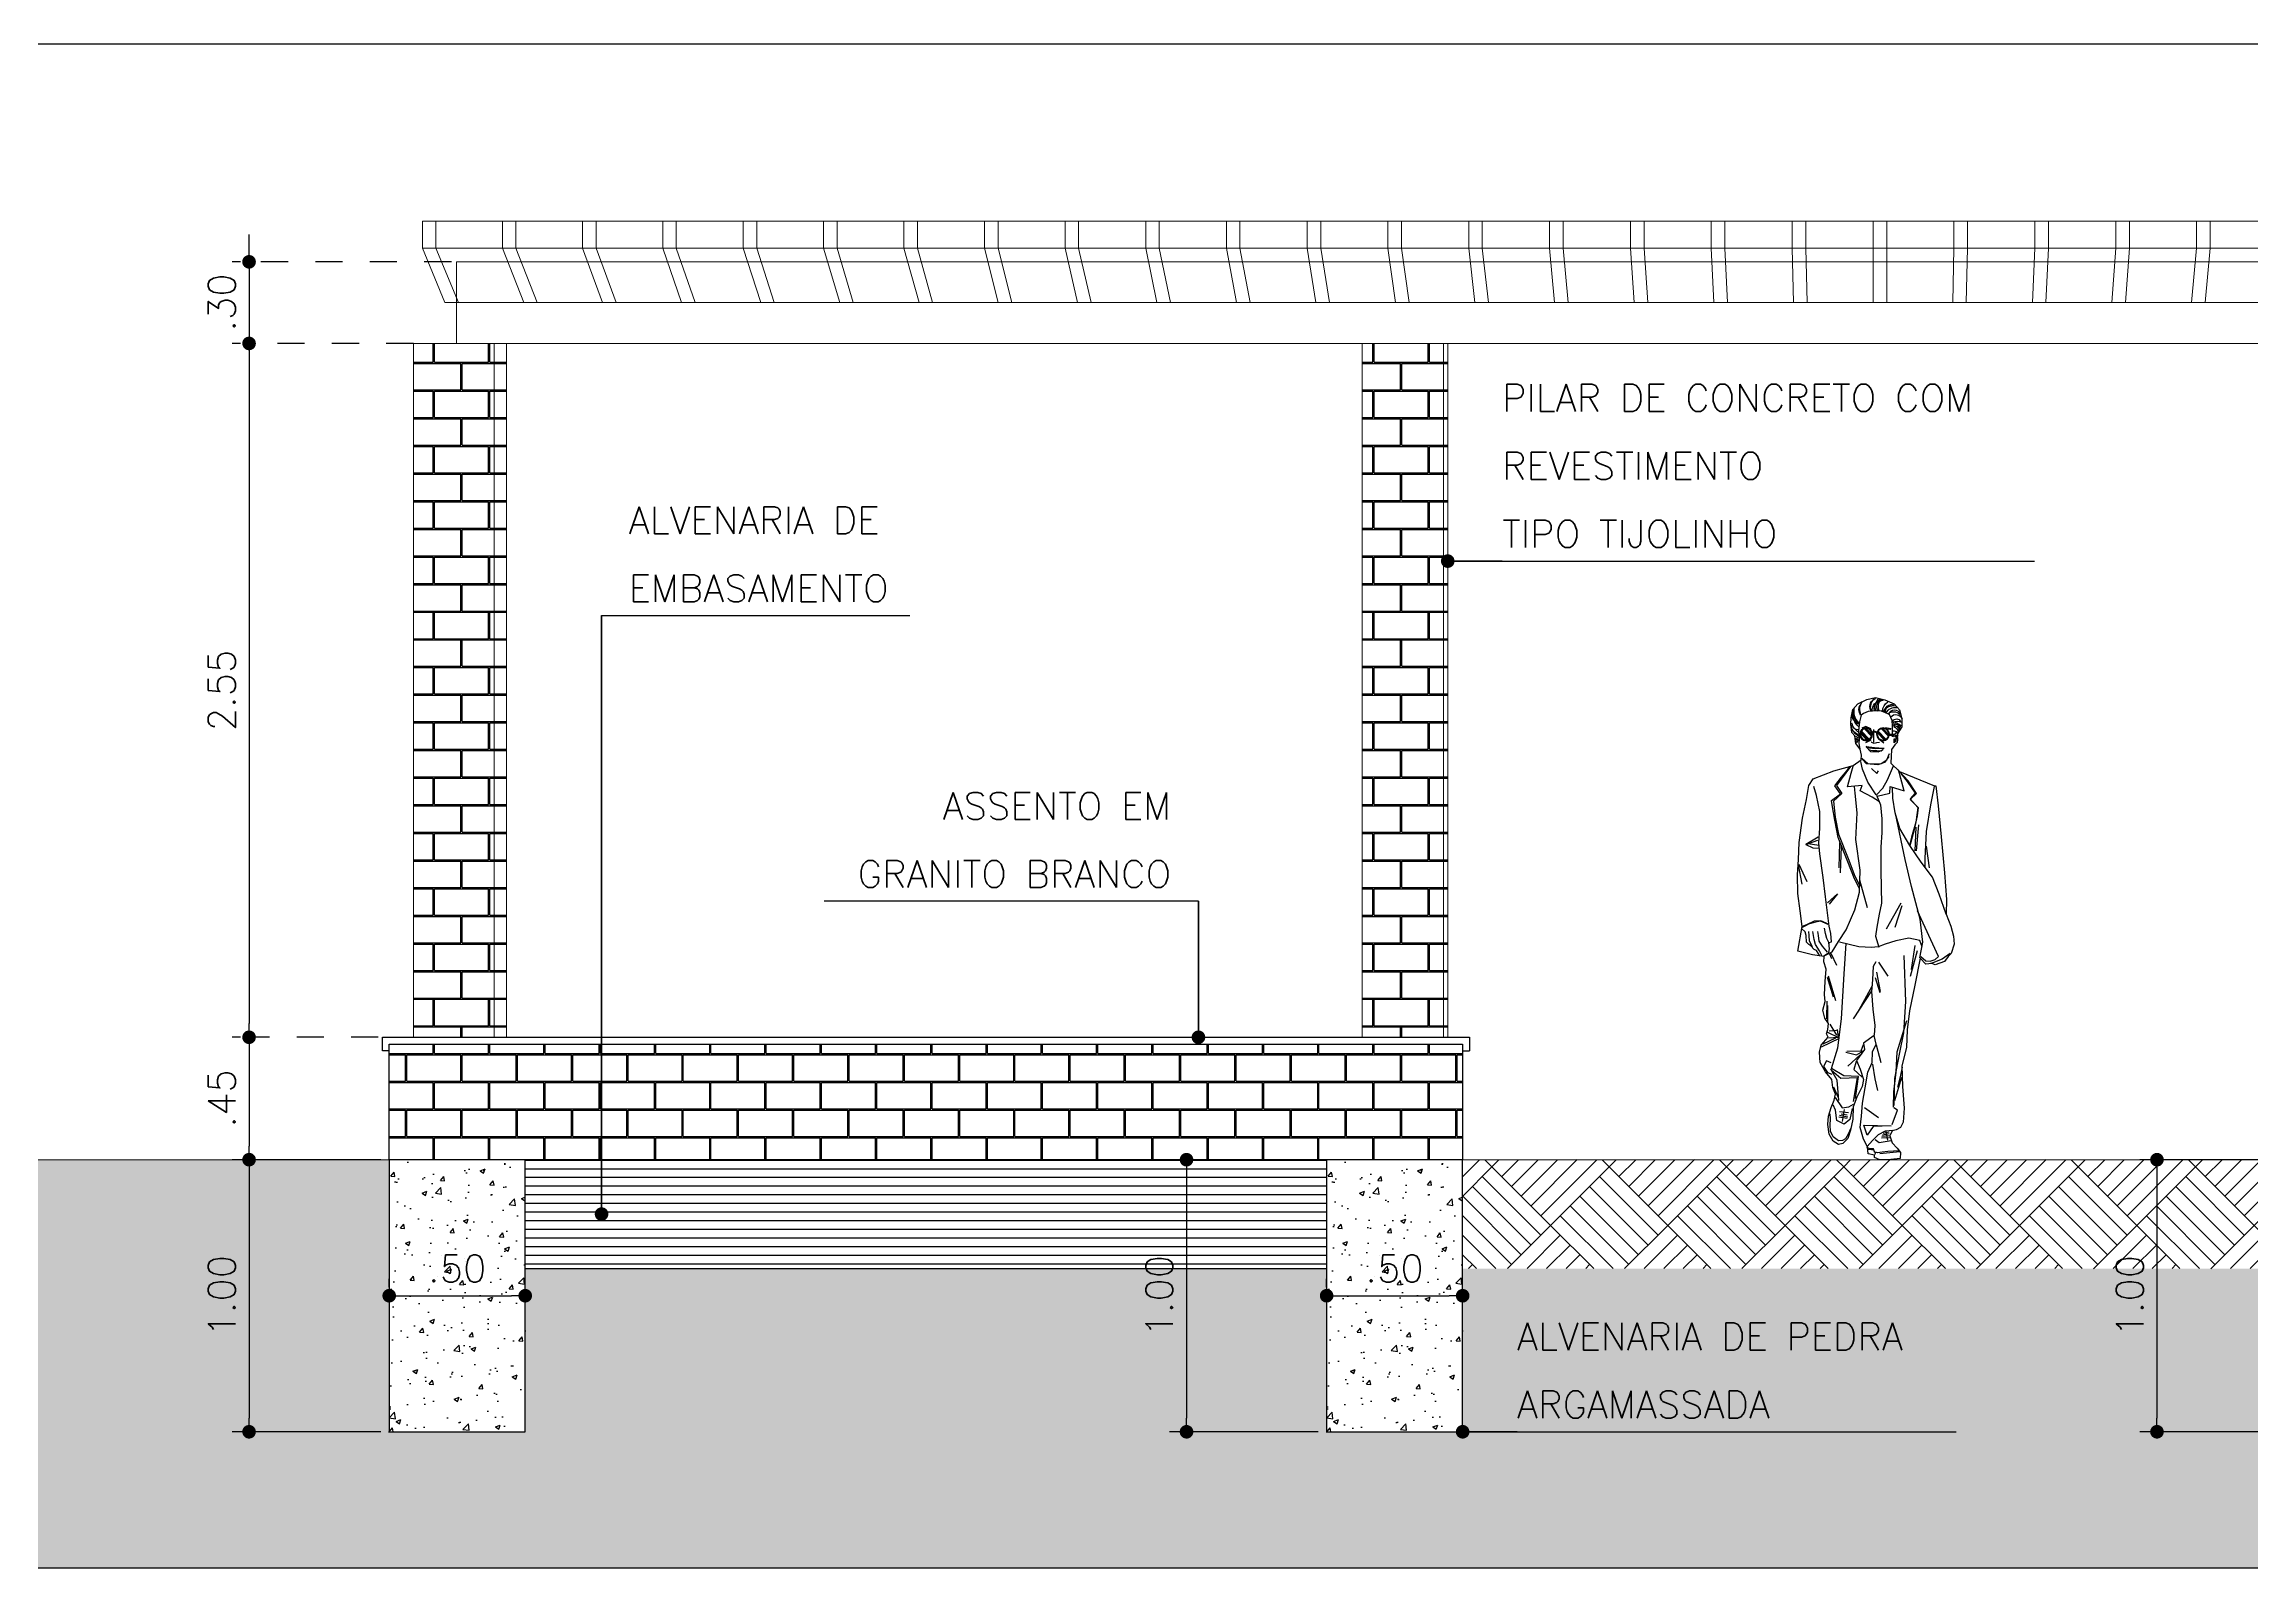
# Model space of a CAD drawing. Extents: x 387222 to 388513, y 9633222 to 9634061.
# Drawn here: x 387640.87 to 387648.98, y 9633426.75 to 9633432.35 of the extents above; entities that cross this region are included whole.
import ezdxf

# ---------------------------------------------------------------- set-up
doc = ezdxf.new("R2010")
doc.units = 0
doc.header["$LTSCALE"] = 0.049213
doc.header["$PDSIZE"] = -2.5
doc.linetypes.add('ACAD_PROJEÇÃO', pattern=[0.2, 0.1, -0.1])
doc.layers.get('Defpoints').update_dxf_attribs({"color": 8})
for name, color, linetype in [('AI-Cotas', 12, 'Continuous'), ('ARQ_VISTA01', 7, 'Continuous'), ('BANCO', 2, 'Continuous'), ('HACH', 8, 'Continuous'), ('HATCH CINZA SÓLIDO', 9, 'Continuous'), ('PROJEÇÃO', 8, 'ACAD_PROJEÇÃO')]:
    doc.layers.add(name, color=color, linetype=linetype)
for name, color, linetype, lineweight in [('PERGOLA', 2, 'Continuous', 13), ('PILAR', 4, 'Continuous', 13), ('VIGA', 6, 'Continuous', 13)]:
    doc.layers.add(name, color=color, linetype=linetype, lineweight=lineweight)
doc.styles.add('RS50', font='romans.shx', dxfattribs={"height": 0.1})
doc.dimstyles.new('Cota 50', dxfattribs={"dimscale": 0.05, "dimtxt": 0.1, "dimasz": 1, "dimexe": 1.25, "dimexo": 0.625, "dimgap": 1, "dimtad": 1, "dimzin": 4, "dimdsep": 46, "dimtxsty": 'RS50', "dimblk": 'DOT', "dimcen": 0.1, "dimclrd": 12, "dimclre": 12, "dimclrt": 2, "dimadec": 0, "dimazin": 0, "dimtfac": 1, "dimtix": 1, "dimtmove": 0, "dimatfit": 3, "dimldrblk": 'DOT', "dimfxl": 1.25, "dimarcsym": 0})
pattern_1 = [(135, (0, 0), (-0.431052293811, 3e-17), [0.3048, -0.3048]), (135, (0.03592, 0.03592), (-0.431052293811, 3e-17), [0.3048, -0.3048]), (135, (0.07184, 0.07184), (-0.431052293811, 3e-17), [0.3048, -0.3048]), (135, (0.10776, 0.10776), (-0.431052293811, 3e-17), [0.3048, -0.3048]), (135, (0.14368, 0.14368), (-0.431052293811, 3e-17), [0.3048, -0.3048]), (135, (0.1796, 0.1796), (-0.431052293811, 3e-17), [0.3048, -0.3048]), (135, (0.21553, 0.21553), (-0.431052293811, 3e-17), [0.3048, -0.3048]), (45, (-0.21553, 0.21553), (0.431052293811, -3e-17), [0.3048, -0.3048]), (45, (-0.25145, 0.25145), (0.431052293811, -3e-17), [0.3048, -0.3048]), (45, (-0.28737, 0.28737), (0.431052293811, -3e-17), [0.3048, -0.3048]), (45, (-0.3233, 0.3233), (0.431052293811, -3e-17), [0.3048, -0.3048]), (45, (-0.3592, 0.3592), (0.431052293811, -3e-17), [0.3048, -0.3048]), (45, (-0.39513, 0.39513), (0.431052293811, -3e-17), [0.3048, -0.3048]), (45, (-0.43105, 0.43105), (0.431052293811, -3e-17), [0.3048, -0.3048])]

# ---------------------------------------------------------------- blocks, each defined once
blk = doc.blocks.new('_Dot')
at = {"color": 0, "linetype": 'ByBlock', "lineweight": -2}
blk.add_line((-0.5, 0), (-1, 0), dxfattribs=at)
at = {"color": 0, "linetype": 'ByBlock', "const_width": 0.5}
blk.add_lwpolyline([(-0.25, 0, 1), (0.25, 0, 1)], format="xyb", close=True, dxfattribs=at)
blk = doc.blocks.new('A$C59870989')
for p, q in [((0.02194, 0.15622), (0.02358, 0.15626)), ((0.02198, 0.15592), (0.02375, 0.15592)), ((0.02399, 0.15616), (0.02619, 0.15848)), ((0.02404, 0.15583), (0.02652, 0.15844)), ((0.02409, 0.15566), (0.02669, 0.1584)), ((0.02504, 0.1545), (0.0279, 0.15751)), ((0.02529, 0.15437), (0.02804, 0.15726)), ((0.02551, 0.1543), (0.02813, 0.15705)), ((0.02568, 0.15426), (0.02818, 0.15688)), ((0.03018, 0.15623), (0.03232, 0.15848)), ((0.0302, 0.156), (0.03255, 0.15846)), ((0.03029, 0.15566), (0.03289, 0.1584)), ((0.03119, 0.15453), (0.03407, 0.15755)), ((0.03143, 0.1544), (0.03421, 0.15731)), ((0.03171, 0.1543), (0.03432, 0.15705)), ((0.03202, 0.15423), (0.03441, 0.15674)), ((0.02708, 0.13048), (0.02649, 0.12523)), ((0.02856, 0.13401), (0.02708, 0.13048)), ((0.02649, 0.12523), (0.02653, 0.1202)), ((0.02653, 0.1202), (0.02687, 0.11485)), ((0.02687, 0.11485), (0.02696, 0.10653)), ((0.02696, 0.10653), (0.02679, 0.09984)), ((0.02679, 0.09984), (0.02671, 0.09429)), ((0.02671, 0.09429), (0.02753, 0.09024)), ((0.02753, 0.09024), (0.02835, 0.08551)), ((0.02883, 0.08216), (0.02762, 0.07815)), ((0.02835, 0.08551), (0.02883, 0.08216))]:
    blk.add_line(p, q)
blk.add_lwpolyline([(0.02318, 0.1457), (0.02007, 0.14265), (0.00714, 0.13735), (0.00669, 0.13739), (0.00583, 0.13002), (0.00469, 0.11867), (0.00348, 0.10538), (0.00282, 0.09568), (0.00292, 0.0903), (0.00121, 0.08581), (0.00017, 0.08221), (0, 0.07926), (0.00109, 0.07573), (0.00213, 0.0747), (0.00356, 0.07282), (0.00692, 0.07165), (0.00815, 0.07209), (0.01032, 0.07182), (0.01241, 0.07401), (0.01439, 0.06417), (0.01633, 0.05467), (0.01725, 0.04778), (0.01752, 0.04118), (0.01916, 0.03449), (0.01899, 0.02695), (0.01833, 0.01899), (0.01874, 0.01385), (0.01969, 0.01179), (0.02127, 0.01101), (0.02281, 0.01056), (0.02356, 0.00875), (0.02274, 0.00624), (0.02092, 0.00422), (0.01965, 0.00268), (0.01982, 0.00042), (0.02325, 0.00007), (0.02726, 0), (0.02921, 0.00079), (0.02921, 0.00161), (0.03154, 0.00216), (0.03182, 0.00473), (0.03326, 0.00757), (0.0345, 0.01185), (0.03405, 0.01604), (0.03364, 0.0208), (0.03262, 0.02642), (0.03166, 0.03215), (0.03009, 0.03567), (0.02996, 0.03962), (0.02869, 0.04246), (0.02931, 0.04562), (0.03332, 0.04277), (0.03295, 0.04051), (0.03585, 0.03643), (0.03452, 0.03324), (0.03328, 0.02944), (0.03382, 0.02691), (0.03577, 0.02296), (0.03704, 0.01946), (0.0372, 0.01487), (0.03806, 0.01083), (0.03906, 0.0078), (0.04093, 0.00598), (0.04245, 0.00558), (0.04444, 0.00684), (0.04595, 0.00937), (0.04636, 0.01291), (0.04612, 0.01606), (0.04513, 0.01922), (0.04404, 0.02193), (0.04352, 0.02409), (0.04455, 0.02652), (0.04497, 0.02947), (0.04723, 0.03231), (0.04925, 0.03577), (0.04943, 0.0395), (0.04888, 0.04211), (0.04631, 0.04506), (0.04683, 0.04622), (0.04639, 0.04787), (0.04611, 0.05003), (0.04748, 0.05202), (0.04821, 0.055), (0.04735, 0.05811), (0.04766, 0.06075), (0.04742, 0.06545), (0.04706, 0.07001), (0.04781, 0.07271), (0.04774, 0.0747), (0.05206, 0.07532), (0.05744, 0.07661), (0.0558, 0.08566), (0.05656, 0.09142), (0.05739, 0.0978), (0.05756, 0.10465), (0.05713, 0.11031), (0.05692, 0.11662), (0.05569, 0.12552), (0.05429, 0.13238), (0.05344, 0.13748), (0.05177, 0.14002), (0.04423, 0.14294), (0.03703, 0.14487), (0.03419, 0.147), (0.03398, 0.14867), (0.03451, 0.15083), (0.03605, 0.15299), (0.03649, 0.15584), (0.03755, 0.15696), (0.03794, 0.16002), (0.0378, 0.16245), (0.03726, 0.16547), (0.03537, 0.16759), (0.03212, 0.16911), (0.02888, 0.16987), (0.02546, 0.169), (0.02204, 0.16757), (0.02005, 0.16537), (0.01915, 0.16209), (0.01919, 0.15911), (0.02038, 0.15712), (0.02086, 0.15605), (0.02076, 0.15441), (0.02093, 0.15331), (0.02182, 0.15252), (0.02302, 0.15077)], close=True)
for points in [[(0.02052, 0.15557), (0.02096, 0.15691), (0.02145, 0.15691), (0.02268, 0.15547), (0.02265, 0.15766), (0.02258, 0.15942), (0.02271, 0.1614), (0.02378, 0.16359), (0.02673, 0.16486), (0.02838, 0.16492), (0.03156, 0.16472), (0.03331, 0.16397), (0.03416, 0.16334), (0.03481, 0.16098), (0.03509, 0.15762), (0.03491, 0.15457), (0.03498, 0.15292), (0.03461, 0.15103)], [(0.02177, 0.15533), (0.02122, 0.15609), (0.02122, 0.15521), (0.02135, 0.15381), (0.02198, 0.15318), (0.02198, 0.1547), (0.02156, 0.1547), (0.02169, 0.15403), (0.0219, 0.1539)], [(0.02519, 0.15882), (0.02329, 0.15849), (0.02346, 0.15799)], [(0.02436, 0.15834), (0.02351, 0.15818)], [(0.02721, 0.15432), (0.02586, 0.15322)], [(0.02943, 0.15341), (0.0295, 0.15807)], [(0.0305, 0.1579), (0.03062, 0.15837), (0.03239, 0.15917), (0.03387, 0.15862)], [(0.03335, 0.15861), (0.03379, 0.15858)], [(0.03623, 0.15567), (0.03513, 0.15508)], [(0.03551, 0.1544), (0.03619, 0.15398), (0.03589, 0.15495), (0.03522, 0.15428), (0.03568, 0.15327), (0.0361, 0.15386)], [(0.03395, 0.14758), (0.03172, 0.14566), (0.02901, 0.14545), (0.02675, 0.14563), (0.02469, 0.147), (0.0237, 0.14933)], [(0.024, 0.14817), (0.02561, 0.14593), (0.02801, 0.14517), (0.03223, 0.14555), (0.03383, 0.14715)], [(0.02569, 0.15112), (0.02675, 0.15108), (0.02792, 0.15108), (0.02884, 0.15105), (0.02998, 0.15108), (0.031, 0.15129), (0.03228, 0.15187), (0.03121, 0.15063), (0.02991, 0.15042), (0.0284, 0.15035), (0.02685, 0.15033), (0.0261, 0.15088)], [(0.0259, 0.15116), (0.02919, 0.15141), (0.03235, 0.15171), (0.03071, 0.15006), (0.02784, 0.14989), (0.0262, 0.15065)], [(0.02744, 0.15331), (0.0285, 0.15317), (0.0294, 0.15292), (0.03018, 0.15334), (0.03039, 0.15355)], [(0.02863, 0.13415), (0.03174, 0.1387), (0.03368, 0.14353), (0.03422, 0.14634)], [(0.03062, 0.15419), (0.03252, 0.15322)], [(0.01613, 0.11544), (0.0146, 0.12134), (0.01347, 0.12638), (0.01303, 0.12936), (0.01615, 0.13234), (0.01382, 0.13453), (0.0169, 0.1392), (0.02007, 0.14262)], [(0.01954, 0.14193), (0.01726, 0.13898), (0.01431, 0.13467), (0.01616, 0.13265), (0.01334, 0.12945), (0.01401, 0.12405), (0.01562, 0.11857), (0.01629, 0.116)], [(0.02822, 0.13367), (0.02366, 0.13476), (0.02349, 0.13713), (0.01831, 0.13556), (0.02047, 0.14323)], [(0.02856, 0.13405), (0.02623, 0.13651), (0.02452, 0.13956), (0.02224, 0.14477)], [(0.02742, 0.13148), (0.03016, 0.13325), (0.03452, 0.13551), (0.03377, 0.13747), (0.03915, 0.13702), (0.03785, 0.14205), (0.03703, 0.14462)], [(0.03033, 0.14374), (0.02843, 0.14197), (0.02776, 0.1429)], [(0.03804, 0.14446), (0.04327, 0.1375), (0.04125, 0.13455), (0.04437, 0.13172), (0.04369, 0.12595), (0.04247, 0.11962), (0.03897, 0.11064), (0.03644, 0.10419), (0.03467, 0.1007)], [(0.03474, 0.09973), (0.03659, 0.10323), (0.03906, 0.10953), (0.04266, 0.11837), (0.04387, 0.12475), (0.0447, 0.12965), (0.045, 0.13201), (0.04179, 0.13445), (0.04388, 0.13743), (0.04139, 0.14054), (0.03933, 0.14309), (0.03844, 0.14445)], [(0.00292, 0.0903), (0.0055, 0.0976), (0.00787, 0.10383), (0.01212, 0.10938), (0.01624, 0.11551), (0.01998, 0.12174), (0.02163, 0.12751), (0.02256, 0.13285), (0.02267, 0.13689)], [(0.00731, 0.13722), (0.0086, 0.13043), (0.01031, 0.12063), (0.01079, 0.11069), (0.01068, 0.10743)], [(0.04805, 0.07477), (0.04476, 0.07645), (0.04246, 0.08019), (0.0396, 0.08451), (0.03644, 0.09178), (0.03474, 0.09833), (0.03447, 0.10642), (0.03609, 0.1177), (0.03561, 0.12753), (0.0363, 0.13472), (0.03661, 0.13722)], [(0.04781, 0.07487), (0.04682, 0.0757), (0.04603, 0.07611), (0.04573, 0.07744), (0.04603, 0.07977), (0.04508, 0.08008), (0.04535, 0.08314), (0.04596, 0.08578), (0.04725, 0.09664), (0.04814, 0.10373), (0.04931, 0.1124), (0.04969, 0.11648), (0.04931, 0.12189), (0.04929, 0.12797), (0.05056, 0.13386), (0.05159, 0.13718)], [(0.01261, 0.07418), (0.01145, 0.08001), (0.01245, 0.08844), (0.01568, 0.10043), (0.01799, 0.1103), (0.02152, 0.12719)], [(0.01309, 0.12308), (0.01389, 0.11355)], [(0.01401, 0.1222), (0.01443, 0.11347)], [(0.01022, 0.1152), (0.00912, 0.10731)], [(0.0415, 0.11507), (0.04188, 0.10542)], [(0.04205, 0.11655), (0.04234, 0.10727)], [(0.04993, 0.11857), (0.05453, 0.11587), (0.05196, 0.11465), (0.04964, 0.11452)], [(0.04966, 0.11552), (0.05364, 0.11614), (0.05449, 0.11589), (0.05007, 0.1174)], [(0.05398, 0.10213), (0.05697, 0.10854)], [(0.05578, 0.10129), (0.05713, 0.10839)], [(0.03185, 0.09251), (0.03464, 0.10271)], [(0.04652, 0.09441), (0.04285, 0.09766)], [(0.04286, 0.09767), (0.04591, 0.09396)], [(0.0122, 0.07466), (0.01032, 0.07312), (0.00874, 0.07298), (0.00695, 0.07354), (0.00572, 0.07463), (0.01341, 0.09141)], [(0.0192, 0.09332), (0.02177, 0.08531)], [(0.02482, 0.08487), (0.01948, 0.09436)], [(0.01166, 0.07826), (0.01258, 0.08052), (0.01666, 0.08148), (0.02139, 0.08048), (0.02536, 0.07918), (0.0279, 0.07828), (0.0304, 0.07804), (0.03499, 0.07827), (0.0386, 0.0791), (0.04212, 0.07995)], [(0.04579, 0.0793), (0.04678, 0.08125), (0.04731, 0.08314), (0.04765, 0.08512)], [(0.04597, 0.08649), (0.04892, 0.08784), (0.05145, 0.08771), (0.05427, 0.08636), (0.05588, 0.08569)], [(0.04631, 0.08646), (0.04906, 0.08765), (0.05093, 0.08735), (0.05347, 0.08659), (0.05467, 0.08597), (0.05583, 0.08536)], [(0.04654, 0.07632), (0.04833, 0.07854), (0.04956, 0.08032), (0.04988, 0.08234), (0.05011, 0.08382)], [(0.04857, 0.07508), (0.04949, 0.07679), (0.0509, 0.07906), (0.05148, 0.08097), (0.05186, 0.08388)], [(0.04932, 0.07494), (0.05056, 0.07683), (0.05145, 0.07727), (0.05268, 0.07857), (0.05333, 0.07915), (0.05429, 0.08001), (0.05436, 0.08245), (0.05478, 0.08378), (0.05607, 0.08495)], [(0.05209, 0.07819), (0.05316, 0.08035), (0.05326, 0.08238), (0.0534, 0.08385)], [(0.00143, 0.0758), (0.00431, 0.07371), (0.00785, 0.0723), (0.00863, 0.07206)], [(0.01351, 0.07671), (0.01608, 0.06731)], [(0.01566, 0.06992), (0.01433, 0.07867)], [(0.02207, 0.01992), (0.02173, 0.0299), (0.01999, 0.03942), (0.01848, 0.04662), (0.01778, 0.05818), (0.01833, 0.0751)], [(0.03626, 0.02255), (0.03517, 0.03057), (0.04048, 0.03081), (0.04507, 0.0335), (0.04275, 0.04116), (0.04142, 0.05178), (0.04037, 0.06826), (0.03972, 0.07941)], [(0.04529, 0.07591), (0.04327, 0.07148)], [(0.04496, 0.07388), (0.04572, 0.07553)], [(0.0278, 0.07266), (0.0243, 0.06743)], [(0.02847, 0.06891), (0.02712, 0.06178)], [(0.02713, 0.06135), (0.02892, 0.06683)], [(0.02928, 0.04576), (0.02901, 0.04929), (0.02976, 0.05528), (0.03022, 0.06183), (0.02988, 0.06615), (0.02957, 0.07112), (0.02861, 0.07287)], [(0.04622, 0.06756), (0.04352, 0.05854)], [(0.04434, 0.05976), (0.04653, 0.06692)], [(0.03553, 0.05401), (0.02998, 0.06399)], [(0.03033, 0.06204), (0.03707, 0.05179)], [(0.04677, 0.05179), (0.04664, 0.05829)], [(0.02224, 0.0193), (0.02214, 0.02489), (0.02128, 0.03216), (0.02092, 0.0396), (0.01736, 0.05118)], [(0.04567, 0.04977), (0.04327, 0.04576)], [(0.04646, 0.0503), (0.04639, 0.05668)], [(0.02869, 0.04219), (0.02688, 0.03575)], [(0.03339, 0.04216), (0.03424, 0.03986)], [(0.04867, 0.04142), (0.04205, 0.04467), (0.04664, 0.04682)], [(0.04614, 0.04478), (0.04244, 0.04499), (0.04285, 0.04787)], [(0.04597, 0.04735), (0.04316, 0.04756)], [(0.04813, 0.04262), (0.04347, 0.04482)], [(0.0207, 0.0266), (0.01974, 0.03048), (0.01892, 0.03398)], [(0.02992, 0.03506), (0.02916, 0.02975), (0.0282, 0.02543)], [(0.03977, 0.03957), (0.03585, 0.0386), (0.03332, 0.03995)], [(0.0336, 0.03993), (0.03945, 0.03981)], [(0.03599, 0.03608), (0.03688, 0.03321), (0.03376, 0.03033)], [(0.0345, 0.0386), (0.0391, 0.03442)], [(0.03695, 0.02135), (0.03547, 0.03012), (0.04167, 0.02987), (0.045, 0.03282)], [(0.04232, 0.02172), (0.04301, 0.02923), (0.04534, 0.03333)], [(0.04514, 0.03563), (0.04692, 0.03628), (0.04795, 0.03425), (0.04647, 0.03204), (0.04487, 0.03139)], [(0.01928, 0.03025), (0.02185, 0.02165)], [(0.0426, 0.023), (0.0442, 0.02662)], [(0.02278, 0.01288), (0.02076, 0.01815), (0.02211, 0.01908)], [(0.0329, 0.0192), (0.0278, 0.01545)], [(0.04366, 0.02281), (0.04112, 0.01912), (0.03865, 0.01946), (0.03694, 0.02036)], [(0.0375, 0.01883), (0.0383, 0.01478), (0.04045, 0.01301), (0.04314, 0.01436), (0.04352, 0.01815), (0.04449, 0.02017)], [(0.03789, 0.01158), (0.03889, 0.00942), (0.03994, 0.00767), (0.04104, 0.00705), (0.04245, 0.00688), (0.04444, 0.00835), (0.04539, 0.01044), (0.0455, 0.01264), (0.04547, 0.01497), (0.04557, 0.01681)], [(0.0388, 0.01718), (0.04205, 0.0176)], [(0.0391, 0.01558), (0.04217, 0.01625)], [(0.03935, 0.01638), (0.0415, 0.01668)], [(0.04098, 0.01408), (0.04023, 0.0184)], [(0.03195, 0.0049), (0.02994, 0.00706), (0.02774, 0.00926), (0.02524, 0.01062), (0.02264, 0.0108)], [(0.03315, 0.01275), (0.02308, 0.0125), (0.02978, 0.01221), (0.03197, 0.009), (0.03315, 0.01263)], [(0.02388, 0.01006), (0.02603, 0.00968)], [(0.02388, 0.00951), (0.02628, 0.009)], [(0.02388, 0.00871), (0.02658, 0.00858)], [(0.02439, 0.00723), (0.025, 0.01032)], [(0.0393, 0.0151), (0.04235, 0.01565)], [(0.01996, 0.00293), (0.02725, 0.00213)], [(0.02014, 0.0033), (0.02438, 0.00302), (0.0264, 0.00274), (0.02815, 0.0025), (0.02877, 0.00271), (0.02921, 0.00179)], [(0.02308, 0.00698), (0.0275, 0.00618), (0.02898, 0.00736)], [(0.02375, 0.00803), (0.0267, 0.00791)], [(0.02907, 0.00257), (0.02959, 0.00404), (0.03079, 0.00397), (0.03202, 0.00448)], [(0.0294, 0.00348), (0.03142, 0.00373)]]:
    blk.add_lwpolyline(points)
for centre, radius in [((0.02611, 0.15634), 0.00238), ((0.02611, 0.15634), 0.00213), ((0.03231, 0.15634), 0.00238), ((0.03231, 0.15634), 0.00213)]:
    blk.add_circle(centre, radius)
for centre, radius, start, end in [((0.02144, 0.16102), 0.00256, 43.78139, 157.73435), ((0.02183, 0.16322), 0.00214, 12.26488, 161.89373), ((0.02218, 0.16103), 0.00361, 52.35263, 129.78899), ((0.02162, 0.16253), 0.00372, 27.05081, 99.32771), ((0.02241, 0.16285), 0.00404, 27.69969, 102.6819), ((0.02288, 0.16452), 0.00273, 358.38645, 106.34356), ((0.02241, 0.16468), 0.00276, 347.81623, 85.69163), ((0.02191, 0.16456), 0.00443, 4.39875, 56.02436), ((0.02588, 0.16644), 0.00252, 319.73318, 84.67415), ((0.02405, 0.16651), 0.00378, 336.17554, 45.34058), ((0.02647, 0.16506), 0.00365, 358.88759, 84.94331), ((0.02533, 0.16585), 0.00399, 348.07915, 63.27489), ((0.02496, 0.1665), 0.00401, 339.77497, 42.39037), ((0.02801, 0.16673), 0.0029, 329.13052, 75.63013), ((0.0254, 0.16595), 0.00531, 349.54, 42.49116), ((0.02949, 0.16542), 0.00512, 337.12177, 36.29803), ((0.0316, 0.16542), 0.00338, 323.93034, 32.25132), ((0.03261, 0.16429), 0.00452, 298.26829, 19.94971), ((0.03334, 0.16404), 0.00433, 291.52883, 346.21316), ((0.0309, 0.16481), 0.00588, 314.34119, 13.76774), ((0.03073, 0.16393), 0.00649, 311.74779, 7.88026), ((0.02082, 0.15847), 0.00272, 54.46257, 122.35518), ((0.02095, 0.15815), 0.00205, 48.12239, 135.2972), ((0.02114, 0.16027), 0.00174, 32.12524, 151.10181), ((0.02272, 0.15777), 0.00326, 93.36643, 157.87005), ((0.0224, 0.15773), 0.00258, 90, 164.66588), ((0.02202, 0.15771), 0.00182, 80.53776, 173.9314), ((0.02304, 0.15677), 0.00255, 109.53649, 175.32582), ((0.02208, 0.15644), 0.0012, 70.34634, 153.25611), ((0.02927, 0.15643), 0.00103, 24.77534, 174.14913), ((0.02927, 0.15643), 0.000798, 24.77534, 174.14913), ((0.03241, 0.16168), 0.00526, 299.52576, 346.73394), ((0.03417, 0.15974), 0.00359, 284.19097, 336.01032), ((0.03201, 0.16082), 0.00602, 301.2928, 342.45632), ((0.03505, 0.16077), 0.00279, 273.52142, 339.58302)]:
    blk.add_arc(centre, radius, start, end)
blk = doc.blocks.new('*D258')
at = {"layer": 'AI-Cotas', "color": 12, "lineweight": -2, "transparency": 16777216}
for p, q in [((387641.6213, 9633431.6015), (387641.6213, 9633431.6515)), ((387641.59, 9633431.5515), (387641.5588, 9633431.5515)), ((387641.6213, 9633431.5515), (387641.6213, 9633431.2515)), ((387641.59, 9633431.2515), (387641.5588, 9633431.2515)), ((387641.6213, 9633431.2015), (387641.6213, 9633431.1515))]:
    blk.add_line(p, q, dxfattribs=at)
at = {"layer": 'Defpoints', "color": 0, "transparency": 16777216}
for p in [(387641.6213, 9633431.5515), (387641.6213, 9633431.2515), (387641.6213, 9633431.2515)]:
    blk.add_point(p, dxfattribs=at)
at = {"layer": 'AI-Cotas', "color": 12, "lineweight": -2, "transparency": 16777216, "xscale": 0.05, "yscale": 0.05, "zscale": 0.05}
for p, rotation in [((387641.6213, 9633431.5515), 270), ((387641.6213, 9633431.2515), 90)]:
    blk.add_blockref('_Dot', p, dxfattribs=dict(at, rotation=rotation))
at = {"layer": 'AI-Cotas', "color": 2, "transparency": 16777216, "insert": (387641.5213, 9633431.4015), "char_height": 0.1, "attachment_point": 5, "rotation": 90, "style": 'RS50'}
blk.add_mtext('.30', dxfattribs=at)
blk = doc.blocks.new('*D259')
at = {"layer": 'AI-Cotas', "color": 12, "lineweight": -2, "transparency": 16777216}
for p, q in [((387641.59, 9633431.2515), (387641.5588, 9633431.2515)), ((387641.6213, 9633431.2015), (387641.6213, 9633428.7515)), ((387641.59, 9633428.7015), (387641.5588, 9633428.7015))]:
    blk.add_line(p, q, dxfattribs=at)
at = {"layer": 'Defpoints', "color": 0, "transparency": 16777216}
for p in [(387641.6213, 9633431.2515), (387641.6213, 9633428.7015), (387641.6213, 9633428.7015)]:
    blk.add_point(p, dxfattribs=at)
at = {"layer": 'AI-Cotas', "color": 12, "lineweight": -2, "transparency": 16777216, "xscale": 0.05, "yscale": 0.05, "zscale": 0.05}
for p, rotation in [((387641.6213, 9633431.2515), 90), ((387641.6213, 9633428.7015), 270)]:
    blk.add_blockref('_Dot', p, dxfattribs=dict(at, rotation=rotation))
at = {"layer": 'AI-Cotas', "color": 2, "transparency": 16777216, "insert": (387641.5213, 9633429.9765), "char_height": 0.1, "attachment_point": 5, "rotation": 90, "style": 'RS50'}
blk.add_mtext('2.55', dxfattribs=at)
blk = doc.blocks.new('*D260')
at = {"layer": 'AI-Cotas', "color": 12, "lineweight": -2, "transparency": 16777216}
for p, q in [((387641.59, 9633428.7015), (387641.5588, 9633428.7015)), ((387641.6213, 9633428.6515), (387641.6213, 9633428.3015)), ((387641.59, 9633428.2515), (387641.5588, 9633428.2515))]:
    blk.add_line(p, q, dxfattribs=at)
at = {"layer": 'Defpoints', "color": 0, "transparency": 16777216}
for p in [(387641.6213, 9633428.7015), (387641.6213, 9633428.2515), (387641.6213, 9633428.2515)]:
    blk.add_point(p, dxfattribs=at)
at = {"layer": 'AI-Cotas', "color": 12, "lineweight": -2, "transparency": 16777216, "xscale": 0.05, "yscale": 0.05, "zscale": 0.05}
for p, rotation in [((387641.6213, 9633428.7015), 90), ((387641.6213, 9633428.2515), 270)]:
    blk.add_blockref('_Dot', p, dxfattribs=dict(at, rotation=rotation))
at = {"layer": 'AI-Cotas', "color": 2, "transparency": 16777216, "insert": (387641.5213, 9633428.4765), "char_height": 0.1, "attachment_point": 5, "rotation": 90, "style": 'RS50'}
blk.add_mtext('.45', dxfattribs=at)
blk = doc.blocks.new('*D629')
at = {"layer": 'AI-Cotas', "color": 12, "lineweight": -2, "transparency": 16777216}
for p, q in [((387642.1052, 9633428.2515), (387641.5588, 9633428.2515)), ((387641.6213, 9633428.2015), (387641.6213, 9633427.3015)), ((387642.1052, 9633427.2515), (387641.5588, 9633427.2515))]:
    blk.add_line(p, q, dxfattribs=at)
at = {"layer": 'Defpoints', "color": 0, "transparency": 16777216}
for p in [(387642.1364, 9633428.2515), (387641.6213, 9633427.2515), (387642.1364, 9633427.2515)]:
    blk.add_point(p, dxfattribs=at)
at = {"layer": 'AI-Cotas', "color": 12, "lineweight": -2, "transparency": 16777216, "xscale": 0.05, "yscale": 0.05, "zscale": 0.05}
for p, rotation in [((387641.6213, 9633428.2515), 90), ((387641.6213, 9633427.2515), 270)]:
    blk.add_blockref('_Dot', p, dxfattribs=dict(at, rotation=rotation))
at = {"layer": 'AI-Cotas', "color": 2, "transparency": 16777216, "insert": (387641.5213, 9633427.7515), "char_height": 0.1, "attachment_point": 5, "rotation": 90, "style": 'RS50'}
blk.add_mtext('1.00', dxfattribs=at)
blk = doc.blocks.new('*D630')
at = {"layer": 'AI-Cotas', "color": 12, "lineweight": -2, "transparency": 16777216}
for p, q in [((387642.1364, 9633427.7827), (387642.1364, 9633427.814)), ((387642.1864, 9633427.7515), (387642.5864, 9633427.7515)), ((387642.6364, 9633427.7827), (387642.6364, 9633427.814))]:
    blk.add_line(p, q, dxfattribs=at)
at = {"layer": 'Defpoints', "color": 0, "transparency": 16777216}
for p in [(387642.1364, 9633427.7515), (387642.6364, 9633427.7515), (387642.6364, 9633427.7515)]:
    blk.add_point(p, dxfattribs=at)
at = {"layer": 'AI-Cotas', "color": 12, "lineweight": -2, "transparency": 16777216, "xscale": 0.05, "yscale": 0.05, "zscale": 0.05, "rotation": 180}
blk.add_blockref('_Dot', (387642.1364, 9633427.7515), dxfattribs=at)
at = {"layer": 'AI-Cotas', "color": 12, "lineweight": -2, "transparency": 16777216, "xscale": 0.05, "yscale": 0.05, "zscale": 0.05}
blk.add_blockref('_Dot', (387642.6364, 9633427.7515), dxfattribs=at)
at = {"layer": 'AI-Cotas', "color": 2, "transparency": 16777216, "insert": (387642.3864, 9633427.8515), "char_height": 0.1, "attachment_point": 5, "style": 'RS50'}
blk.add_mtext('.50', dxfattribs=at)
blk = doc.blocks.new('*D631')
at = {"layer": 'AI-Cotas', "color": 12, "lineweight": -2, "transparency": 16777216}
for p, q in [((387645.5514, 9633428.2515), (387645.005, 9633428.2515)), ((387645.0675, 9633428.2015), (387645.0675, 9633427.3015)), ((387645.5514, 9633427.2515), (387645.005, 9633427.2515))]:
    blk.add_line(p, q, dxfattribs=at)
at = {"layer": 'Defpoints', "color": 0, "transparency": 16777216}
for p in [(387645.5826, 9633428.2515), (387645.0675, 9633427.2515), (387645.5826, 9633427.2515)]:
    blk.add_point(p, dxfattribs=at)
at = {"layer": 'AI-Cotas', "color": 12, "lineweight": -2, "transparency": 16777216, "xscale": 0.05, "yscale": 0.05, "zscale": 0.05}
for p, rotation in [((387645.0675, 9633428.2515), 90), ((387645.0675, 9633427.2515), 270)]:
    blk.add_blockref('_Dot', p, dxfattribs=dict(at, rotation=rotation))
at = {"layer": 'AI-Cotas', "color": 2, "transparency": 16777216, "insert": (387644.9675, 9633427.7515), "char_height": 0.1, "attachment_point": 5, "rotation": 90, "style": 'RS50'}
blk.add_mtext('1.00', dxfattribs=at)
blk = doc.blocks.new('*D632')
at = {"layer": 'AI-Cotas', "color": 12, "lineweight": -2, "transparency": 16777216}
for p, q in [((387645.5826, 9633427.7827), (387645.5826, 9633427.814)), ((387645.6326, 9633427.7515), (387646.0326, 9633427.7515)), ((387646.0826, 9633427.7827), (387646.0826, 9633427.814))]:
    blk.add_line(p, q, dxfattribs=at)
at = {"layer": 'Defpoints', "color": 0, "transparency": 16777216}
for p in [(387645.5826, 9633427.7515), (387646.0826, 9633427.7515), (387646.0826, 9633427.7515)]:
    blk.add_point(p, dxfattribs=at)
at = {"layer": 'AI-Cotas', "color": 12, "lineweight": -2, "transparency": 16777216, "xscale": 0.05, "yscale": 0.05, "zscale": 0.05, "rotation": 180}
blk.add_blockref('_Dot', (387645.5826, 9633427.7515), dxfattribs=at)
at = {"layer": 'AI-Cotas', "color": 12, "lineweight": -2, "transparency": 16777216, "xscale": 0.05, "yscale": 0.05, "zscale": 0.05}
blk.add_blockref('_Dot', (387646.0826, 9633427.7515), dxfattribs=at)
at = {"layer": 'AI-Cotas', "color": 2, "transparency": 16777216, "insert": (387645.8326, 9633427.8515), "char_height": 0.1, "attachment_point": 5, "style": 'RS50'}
blk.add_mtext('.50', dxfattribs=at)
blk = doc.blocks.new('*D633')
at = {"layer": 'AI-Cotas', "color": 12, "lineweight": -2, "transparency": 16777216}
for p, q in [((387649.119, 9633428.2515), (387648.5726, 9633428.2515)), ((387648.6351, 9633428.2015), (387648.6351, 9633427.3015)), ((387649.119, 9633427.2515), (387648.5726, 9633427.2515))]:
    blk.add_line(p, q, dxfattribs=at)
at = {"layer": 'Defpoints', "color": 0, "transparency": 16777216}
for p in [(387649.1503, 9633428.2515), (387648.6351, 9633427.2515), (387649.1503, 9633427.2515)]:
    blk.add_point(p, dxfattribs=at)
at = {"layer": 'AI-Cotas', "color": 12, "lineweight": -2, "transparency": 16777216, "xscale": 0.05, "yscale": 0.05, "zscale": 0.05}
for p, rotation in [((387648.6351, 9633428.2515), 90), ((387648.6351, 9633427.2515), 270)]:
    blk.add_blockref('_Dot', p, dxfattribs=dict(at, rotation=rotation))
at = {"layer": 'AI-Cotas', "color": 2, "transparency": 16777216, "insert": (387648.5351, 9633427.7515), "char_height": 0.1, "attachment_point": 5, "rotation": 90, "style": 'RS50'}
blk.add_mtext('1.00', dxfattribs=at)

msp = doc.modelspace()

# ---------------------------------------------------------------- hatches: boundary and pattern name
at = {"layer": 'ARQ_VISTA01'}
h = msp.add_hatch(dxfattribs=at)
h.set_pattern_fill('AR-B816C', color=256, scale=0.0005)
h.paths.add_polyline_path([(387642.522, 9633431.2515), (387642.3841, 9633431.2515), (387642.2254, 9633431.2515), (387642.2254, 9633428.7015), (387642.522, 9633428.7015)])
h.paths.add_polyline_path([(387642.5671, 9633431.2515), (387642.522, 9633431.2515), (387642.522, 9633428.7015), (387642.5671, 9633428.7015)])
h = msp.add_hatch(dxfattribs=at)
h.set_pattern_fill('AR-B816C', color=256, scale=0.0005)
h.paths.add_polyline_path([(387646.0279, 9633431.2515), (387646.0128, 9633431.2515), (387646.0128, 9633428.7015), (387646.0279, 9633428.7015)])
h.paths.add_polyline_path([(387646.0128, 9633431.2515), (387645.7132, 9633431.2515), (387645.7132, 9633428.7015), (387646.0128, 9633428.7015)])
h = msp.add_hatch(dxfattribs=at)
h.set_pattern_fill('AR-B816C', color=256, scale=0.0005)
h.set_pattern_definition([(0, (0, -3.55706), (0.1016, 0.1016), [0.1984375, -0.0047625]), (0, (-0.1016, -3.5523), (0.1016, 0.1016), [0.1984375, -0.0047625]), (90, (0, -3.55706), (-0.1016, 0.1016), [-0.1063625, 0.0968375]), (90, (-0.00476, -3.55706), (-0.1016, 0.1016), [-0.1063625, 0.0968375])])
h.paths.add_polyline_path([(387646.0826, 9633428.6765), (387642.1364, 9633428.6765), (387642.1364, 9633428.2515), (387646.0826, 9633428.2515)])
at = {"layer": 'HACH'}
h = msp.add_hatch(dxfattribs=at)
h.set_pattern_fill('AR-PARQ1', color=256, scale=0.001, angle=45)
h.set_pattern_definition(pattern_1)
h.paths.add_polyline_path([(387645.5826, 9633427.8515), (387642.6364, 9633427.8515), (387642.6364, 9633427.2515), (387642.1364, 9633427.2515), (387642.1364, 9633428.2515), (387638.6114, 9633428.2515), (387638.6114, 9633426.7515), (387656.6214, 9633426.7515), (387656.6214, 9633428.2515), (387653.0964, 9633428.2515), (387653.0964, 9633427.2515), (387652.5964, 9633427.2515), (387652.5964, 9633427.8515), (387649.6503, 9633427.8515), (387649.6503, 9633427.2515), (387649.1503, 9633427.2515), (387649.1503, 9633427.8515), (387646.0826, 9633427.8515), (387646.0826, 9633427.2515), (387645.5826, 9633427.2515)])
h = msp.add_hatch(dxfattribs=at)
h.set_pattern_fill('AR-PARQ1', color=256, scale=0.001, angle=45)
h.set_pattern_definition(pattern_1)
h.paths.add_polyline_path([(387649.1503, 9633428.2515), (387646.0826, 9633428.2515), (387646.0826, 9633427.8515), (387649.1503, 9633427.8515)])
at = {"layer": 'HATCH CINZA SÓLIDO'}
h = msp.add_hatch(dxfattribs=at)
h.set_pattern_fill('AR-CONC', color=256, scale=0.001, style=0)
h.set_pattern_definition([(50, (387642.13642, 9633427.25145), (0.182185, -0.01594), [0.01905, -0.20955]), (355, (387642.13642, 9633427.25145), (-0.035243, 0.191057), [0.01524, -0.16764]), (100.451, (387642.1516, 9633427.25013), (0.146943, 0.175117), [0.01619, -0.17809]), (46.184, (387642.13642, 9633427.30225), (0.27108, -0.04204), [0.028575, -0.314325]), (96.636, (387642.159, 9633427.29875), (0.237404, 0.247426), [0.024285, -0.267135]), (351.184, (387642.13642, 9633427.30225), (0.237405, 0.247425), [0.02286, -0.25146]), (21, (387642.16182, 9633427.28955), (0.151615, -0.102266), [0.01905, -0.20955]), (326, (387642.16182, 9633427.28955), (0.061802, 0.184188), [0.01524, -0.16764]), (71.451, (387642.17446, 9633427.28103), (0.213416, 0.081923), [0.01619, -0.17809]), (37.5, (387642.13642, 9633427.251453), (0.0030886, 0.084555), [0, -0.165608, 0, -0.17018, 0, -0.168275]), (7.5, (387642.13642, 9633427.25145), (0.06682, 0.1001806), [0, -0.097028, 0, -0.161798, 0, -0.064135]), (327.5, (387642.07978, 9633427.25145), (0.1355906, -0.0057287), [0, -0.0635, 0, -0.19812, 0, -0.26289]), (317.5, (387642.05438, 9633427.25145), (0.148129, 0.025426), [0, -0.08255, 0, -0.131572, 0, -0.18669])])
h.paths.add_polyline_path([(387642.6364, 9633428.2515), (387642.1364, 9633428.2515), (387642.1364, 9633427.2515), (387642.6364, 9633427.2515)])
h = msp.add_hatch(dxfattribs=at)
h.set_pattern_fill('ANSI31', color=256, scale=0.01, angle=315)
h.paths.add_polyline_path([(387645.5826, 9633428.2515), (387642.6364, 9633428.2515), (387642.6364, 9633427.8515), (387645.5826, 9633427.8515)])
h = msp.add_hatch(dxfattribs=at)
h.set_pattern_fill('AR-CONC', color=256, scale=0.001, style=0)
h.set_pattern_definition([(50, (387645.58261, 9633427.25145), (0.182185, -0.01594), [0.01905, -0.20955]), (355, (387645.58261, 9633427.25145), (-0.035243, 0.191057), [0.01524, -0.16764]), (100.451, (387645.5978, 9633427.25013), (0.146943, 0.175117), [0.01619, -0.17809]), (46.184, (387645.5826, 9633427.30225), (0.27108, -0.04204), [0.028575, -0.314325]), (96.636, (387645.6052, 9633427.29875), (0.237404, 0.247426), [0.024285, -0.267135]), (351.184, (387645.5826, 9633427.30225), (0.237405, 0.247425), [0.02286, -0.25146]), (21, (387645.60801, 9633427.28955), (0.151615, -0.102266), [0.01905, -0.20955]), (326, (387645.60801, 9633427.28955), (0.061802, 0.184188), [0.01524, -0.16764]), (71.451, (387645.62065, 9633427.28103), (0.213416, 0.081923), [0.01619, -0.17809]), (37.5, (387645.58261, 9633427.251453), (0.0030886, 0.084555), [0, -0.165608, 0, -0.17018, 0, -0.168275]), (7.5, (387645.58261, 9633427.25145), (0.06682, 0.1001806), [0, -0.097028, 0, -0.161798, 0, -0.064135]), (327.5, (387645.52597, 9633427.25145), (0.1355906, -0.0057287), [0, -0.0635, 0, -0.19812, 0, -0.26289]), (317.5, (387645.50057, 9633427.25145), (0.148129, 0.025426), [0, -0.08255, 0, -0.131572, 0, -0.18669])])
h.paths.add_polyline_path([(387646.0826, 9633428.2515), (387645.5826, 9633428.2515), (387645.5826, 9633427.2515), (387646.0826, 9633427.2515)])

# ---------------------------------------------------------------- linework, layer by layer
at = {"layer": 'AI-Cotas'}
for points in [[(387646.2279, 9633430.4515), (387646.0279, 9633430.4515)], [(387642.9171, 9633430.2515), (387642.9171, 9633428.0515)], [(387645.1114, 9633429.2015), (387645.1114, 9633428.7015)], [(387646.2826, 9633427.2515), (387646.0826, 9633427.2515)]]:
    msp.add_lwpolyline(points, dxfattribs=at)
at = {"layer": 'BANCO'}
for points in [[(387642.1364, 9633428.6515), (387642.1114, 9633428.6515), (387642.1114, 9633428.7015), (387646.1076, 9633428.7015)], [(387646.0826, 9633428.2515), (387642.1364, 9633428.2515), (387642.1364, 9633428.6765), (387646.0826, 9633428.6765)], [(387646.0826, 9633428.6765), (387646.0826, 9633428.2515)], [(387646.0826, 9633428.6515), (387646.1076, 9633428.6515)], [(387646.1076, 9633428.7015), (387646.1076, 9633428.6515)], [(387642.6364, 9633427.8515), (387645.5826, 9633427.8515)]]:
    msp.add_lwpolyline(points, dxfattribs=at)
for points in [[(387642.1364, 9633427.2515), (387642.6364, 9633427.2515), (387642.6364, 9633428.2515), (387642.1364, 9633428.2515)], [(387645.5826, 9633427.2515), (387646.0826, 9633427.2515), (387646.0826, 9633428.2515), (387645.5826, 9633428.2515)]]:
    msp.add_lwpolyline(points, close=True, dxfattribs=at)
at = {"layer": 'Defpoints'}
msp.add_lwpolyline([(387638.6114, 9633426.7515), (387656.6214, 9633426.7515), (387656.6214, 9633432.3515), (387638.6114, 9633432.3515)], close=True, dxfattribs=at)
at = {"layer": 'PERGOLA'}
for p, q in [((387642.3081, 9633431.7015), (387642.3081, 9633431.6015)), ((387642.5529, 9633431.7015), (387642.5529, 9633431.6015)), ((387642.6024, 9633431.7015), (387642.6024, 9633431.6015)), ((387642.8476, 9633431.7015), (387642.8476, 9633431.6015)), ((387642.897, 9633431.7015), (387642.897, 9633431.6015)), ((387643.1423, 9633431.7015), (387643.1423, 9633431.6015)), ((387643.1919, 9633431.7015), (387643.1919, 9633431.6015)), ((387643.4376, 9633431.7015), (387643.4376, 9633431.6015)), ((387643.4873, 9633431.7015), (387643.4873, 9633431.6015)), ((387643.733, 9633431.7015), (387643.733, 9633431.6015)), ((387643.7829, 9633431.7015), (387643.7829, 9633431.6015)), ((387644.0287, 9633431.7015), (387644.0287, 9633431.6015)), ((387644.0785, 9633431.7015), (387644.0785, 9633431.6015)), ((387644.3247, 9633431.7015), (387644.3247, 9633431.6015)), ((387644.3745, 9633431.7015), (387644.3745, 9633431.6015)), ((387644.621, 9633431.7015), (387644.621, 9633431.6015)), ((387644.6708, 9633431.7015), (387644.6708, 9633431.6015)), ((387644.9174, 9633431.7015), (387644.9174, 9633431.6015)), ((387644.9674, 9633431.7015), (387644.9674, 9633431.6015)), ((387645.214, 9633431.7015), (387645.214, 9633431.6015)), ((387645.2639, 9633431.7015), (387645.2639, 9633431.6015)), ((387645.5108, 9633431.7015), (387645.5108, 9633431.6015)), ((387645.5608, 9633431.7015), (387645.5608, 9633431.6015)), ((387645.8078, 9633431.7015), (387645.8078, 9633431.6015)), ((387645.8577, 9633431.7015), (387645.8577, 9633431.6015)), ((387646.1049, 9633431.7015), (387646.1049, 9633431.6015)), ((387646.1548, 9633431.7015), (387646.1548, 9633431.6015)), ((387646.4021, 9633431.7015), (387646.4021, 9633431.6015)), ((387646.452, 9633431.7015), (387646.452, 9633431.6015)), ((387646.6993, 9633431.7015), (387646.6993, 9633431.6015)), ((387646.7493, 9633431.7015), (387646.7493, 9633431.6015)), ((387646.9967, 9633431.7015), (387646.9967, 9633431.6015)), ((387647.0466, 9633431.7015), (387647.0466, 9633431.6015)), ((387647.294, 9633431.7015), (387647.294, 9633431.6015)), ((387647.344, 9633431.7015), (387647.344, 9633431.6015)), ((387647.5914, 9633431.7015), (387647.5914, 9633431.4015)), ((387647.6414, 9633431.7015), (387647.6414, 9633431.4015)), ((387647.8888, 9633431.7015), (387647.8888, 9633431.6015)), ((387647.9388, 9633431.7015), (387647.9388, 9633431.6015)), ((387648.1862, 9633431.7015), (387648.1862, 9633431.6015)), ((387648.2362, 9633431.7015), (387648.2362, 9633431.6015)), ((387648.4836, 9633431.7015), (387648.4836, 9633431.6015)), ((387648.5335, 9633431.7015), (387648.5335, 9633431.6015)), ((387648.7808, 9633431.7015), (387648.7808, 9633431.6015)), ((387648.8308, 9633431.7015), (387648.8308, 9633431.6015))]:
    msp.add_line(p, q, dxfattribs=at)
for points in [[(387642.2587, 9633431.7015), (387652.9742, 9633431.7015)], [(387642.2587, 9633431.7015), (387642.2587, 9633431.6015)], [(387642.2587, 9633431.6015), (387652.9742, 9633431.6015)], [(387642.3413, 9633431.4015), (387642.2587, 9633431.6015)], [(387642.3908, 9633431.4015), (387642.3081, 9633431.6015)], [(387642.6311, 9633431.4015), (387642.5529, 9633431.6015)], [(387642.6805, 9633431.4015), (387642.6024, 9633431.6015)], [(387642.9211, 9633431.4015), (387642.8476, 9633431.6015)], [(387642.9706, 9633431.4015), (387642.897, 9633431.6015)], [(387643.2112, 9633431.4015), (387643.1423, 9633431.6015)], [(387643.2608, 9633431.4015), (387643.1919, 9633431.6015)], [(387643.502, 9633431.4015), (387643.4376, 9633431.6015)], [(387643.5516, 9633431.4015), (387643.4873, 9633431.6015)], [(387643.7929, 9633431.4015), (387643.733, 9633431.6015)], [(387643.8426, 9633431.4015), (387643.7829, 9633431.6015)], [(387644.0841, 9633431.4015), (387644.0287, 9633431.6015)], [(387644.1338, 9633431.4015), (387644.0785, 9633431.6015)], [(387644.3754, 9633431.4015), (387644.3247, 9633431.6015)], [(387644.4252, 9633431.4015), (387644.3745, 9633431.6015)], [(387644.6671, 9633431.4015), (387644.621, 9633431.6015)], [(387644.7169, 9633431.4015), (387644.6708, 9633431.6015)], [(387644.9589, 9633431.4015), (387644.9174, 9633431.6015)], [(387645.0087, 9633431.4015), (387644.9674, 9633431.6015)], [(387645.2509, 9633431.4015), (387645.214, 9633431.6015)], [(387645.3009, 9633431.4015), (387645.2639, 9633431.6015)], [(387645.5432, 9633431.4015), (387645.5108, 9633431.6015)], [(387645.593, 9633431.4015), (387645.5608, 9633431.6015)], [(387645.8355, 9633431.4015), (387645.8078, 9633431.6015)], [(387645.8854, 9633431.4015), (387645.8577, 9633431.6015)], [(387646.128, 9633431.4015), (387646.1049, 9633431.6015)], [(387646.1779, 9633431.4015), (387646.1548, 9633431.6015)], [(387646.4205, 9633431.4015), (387646.4021, 9633431.6015)], [(387646.4705, 9633431.4015), (387646.452, 9633431.6015)], [(387646.7132, 9633431.4015), (387646.6993, 9633431.6015)], [(387646.7631, 9633431.4015), (387646.7493, 9633431.6015)], [(387647.006, 9633431.4015), (387646.9967, 9633431.6015)], [(387647.0559, 9633431.4015), (387647.0466, 9633431.6015)], [(387647.2987, 9633431.4015), (387647.294, 9633431.6015)], [(387647.3487, 9633431.4015), (387647.344, 9633431.6015)], [(387647.8841, 9633431.4015), (387647.8888, 9633431.6015)], [(387647.9341, 9633431.4015), (387647.9388, 9633431.6015)], [(387648.177, 9633431.4015), (387648.1862, 9633431.6015)], [(387648.2269, 9633431.4015), (387648.2362, 9633431.6015)], [(387648.4697, 9633431.4015), (387648.4836, 9633431.6015)], [(387648.5196, 9633431.4015), (387648.5335, 9633431.6015)], [(387648.7624, 9633431.4015), (387648.7808, 9633431.6015)], [(387648.8124, 9633431.4015), (387648.8308, 9633431.6015)], [(387642.3413, 9633431.4015), (387652.8915, 9633431.4015)], [(387656.6214, 9633428.2515), (387638.6114, 9633428.2515)]]:
    msp.add_lwpolyline(points, dxfattribs=at)
at = {"layer": 'PILAR'}
for points in [[(387642.3841, 9633431.2515), (387642.2254, 9633431.2515), (387642.2254, 9633428.7015)], [(387642.522, 9633428.7015), (387642.522, 9633431.2515)], [(387642.5671, 9633428.7015), (387642.5671, 9633431.2515)], [(387645.7132, 9633428.7015), (387645.7132, 9633431.2515)], [(387646.0128, 9633428.7015), (387646.0128, 9633431.2515)], [(387646.0279, 9633428.7015), (387646.0279, 9633431.2515)]]:
    msp.add_lwpolyline(points, dxfattribs=at)
at = {"layer": 'PROJEÇÃO', "ltscale": 5}
for points in [[(387642.3649, 9633431.5515), (387641.6213, 9633431.5515)], [(387642.2254, 9633431.2515), (387641.6213, 9633431.2515)], [(387642.0963, 9633428.7015), (387641.6213, 9633428.7015)]]:
    msp.add_lwpolyline(points, dxfattribs=at)
at = {"layer": 'VIGA'}
for points in [[(387642.3841, 9633431.5515), (387652.8488, 9633431.5515)], [(387642.3841, 9633431.5515), (387642.3841, 9633431.2515)], [(387642.3841, 9633431.2515), (387652.8488, 9633431.2515)]]:
    msp.add_lwpolyline(points, dxfattribs=at)

# ---------------------------------------------------------------- block references
at = {"xscale": -10, "yscale": 10, "zscale": 10}
msp.add_blockref('A$C59870989', (387647.8891, 9633428.2515), dxfattribs=at)

# ---------------------------------------------------------------- texts
at = {"layer": 'AI-Cotas', "char_height": 0.1, "style": 'RS50'}
for s, insert, attachment_point in [('\\pxsm1.5;PILAR DE CONCRETO COM\\PREVESTIMENTO\\PTIPO TIJOLINHO', (387646.2279, 9633430.5015), 7), ('\\pxsm1.5;ALVENARIA DE\\PEMBASAMENTO', (387643.0171, 9633430.3015), 7), ('\\pxsm1.5;ASSENTO EM\\PGRANITO BRANCO', (387645.0114, 9633429.2515), 9), ('\\pxsm1.5;ALVENARIA DE PEDRA\\PARGAMASSADA', (387646.2826, 9633427.3015), 7)]:
    msp.add_mtext(s, dxfattribs=dict(at, insert=insert, attachment_point=attachment_point))

# ---------------------------------------------------------------- dimensions: what is measured, and where the dimension line sits
at = {"layer": 'AI-Cotas'}
for base, p1, p2, picture, middle in [((387641.6213, 9633431.2515), (387641.6213, 9633431.5515), (387641.6213, 9633431.2515), '*D258', (387641.5213, 9633431.4015)), ((387641.6213, 9633428.7015), (387641.6213, 9633431.2515), (387641.6213, 9633428.7015), '*D259', (387641.5213, 9633429.9765)), ((387641.6213, 9633428.2515), (387641.6213, 9633428.7015), (387641.6213, 9633428.2515), '*D260', (387641.5213, 9633428.4765)), ((387641.6213, 9633427.2515), (387642.1364, 9633428.2515), (387642.1364, 9633427.2515), '*D629', (387641.5213, 9633427.7515)), ((387645.0675, 9633427.2515), (387645.5826, 9633428.2515), (387645.5826, 9633427.2515), '*D631', (387644.9675, 9633427.7515)), ((387648.6351, 9633427.2515), (387649.1503, 9633428.2515), (387649.1503, 9633427.2515), '*D633', (387648.5351, 9633427.7515))]:
    dim = msp.add_linear_dim(base=base, p1=p1, p2=p2, angle=90, dimstyle='Cota 50', dxfattribs=at)
    dim.commit()
    dim.dimension.update_dxf_attribs({"geometry": picture, "text_midpoint": middle})
for base, p1, p2, picture, middle in [((387642.6364, 9633427.7515), (387642.1364, 9633427.7515), (387642.6364, 9633427.7515), '*D630', (387642.3864, 9633427.8515)), ((387646.0826, 9633427.7515), (387645.5826, 9633427.7515), (387646.0826, 9633427.7515), '*D632', (387645.8326, 9633427.8515))]:
    dim = msp.add_linear_dim(base=base, p1=p1, p2=p2, dimstyle='Cota 50', dxfattribs=at)
    dim.commit()
    dim.dimension.update_dxf_attribs({"geometry": picture, "text_midpoint": middle})

# ---------------------------------------------------------------- leaders
at = {"layer": 'AI-Cotas', "annotation_type": 0, "has_hookline": 1}
for points, hookline_direction, text_width in [([(387646.0279, 9633430.4515), (387646.1779, 9633430.4515)], 0, 1.9571), ([(387642.9171, 9633428.0515), (387642.9171, 9633430.2515), (387642.9671, 9633430.2515)], 0, 1.0333), ([(387645.1114, 9633428.7015), (387645.1114, 9633429.2015), (387645.0614, 9633429.2015)], 1, 1.2762), ([(387646.0826, 9633427.2515), (387646.2326, 9633427.2515)], 0, 1.6143)]:
    msp.add_leader(points, dimstyle='Cota 50', dxfattribs=dict(at, hookline_direction=hookline_direction, text_width=text_width))

doc.saveas('drawing.dxf')
